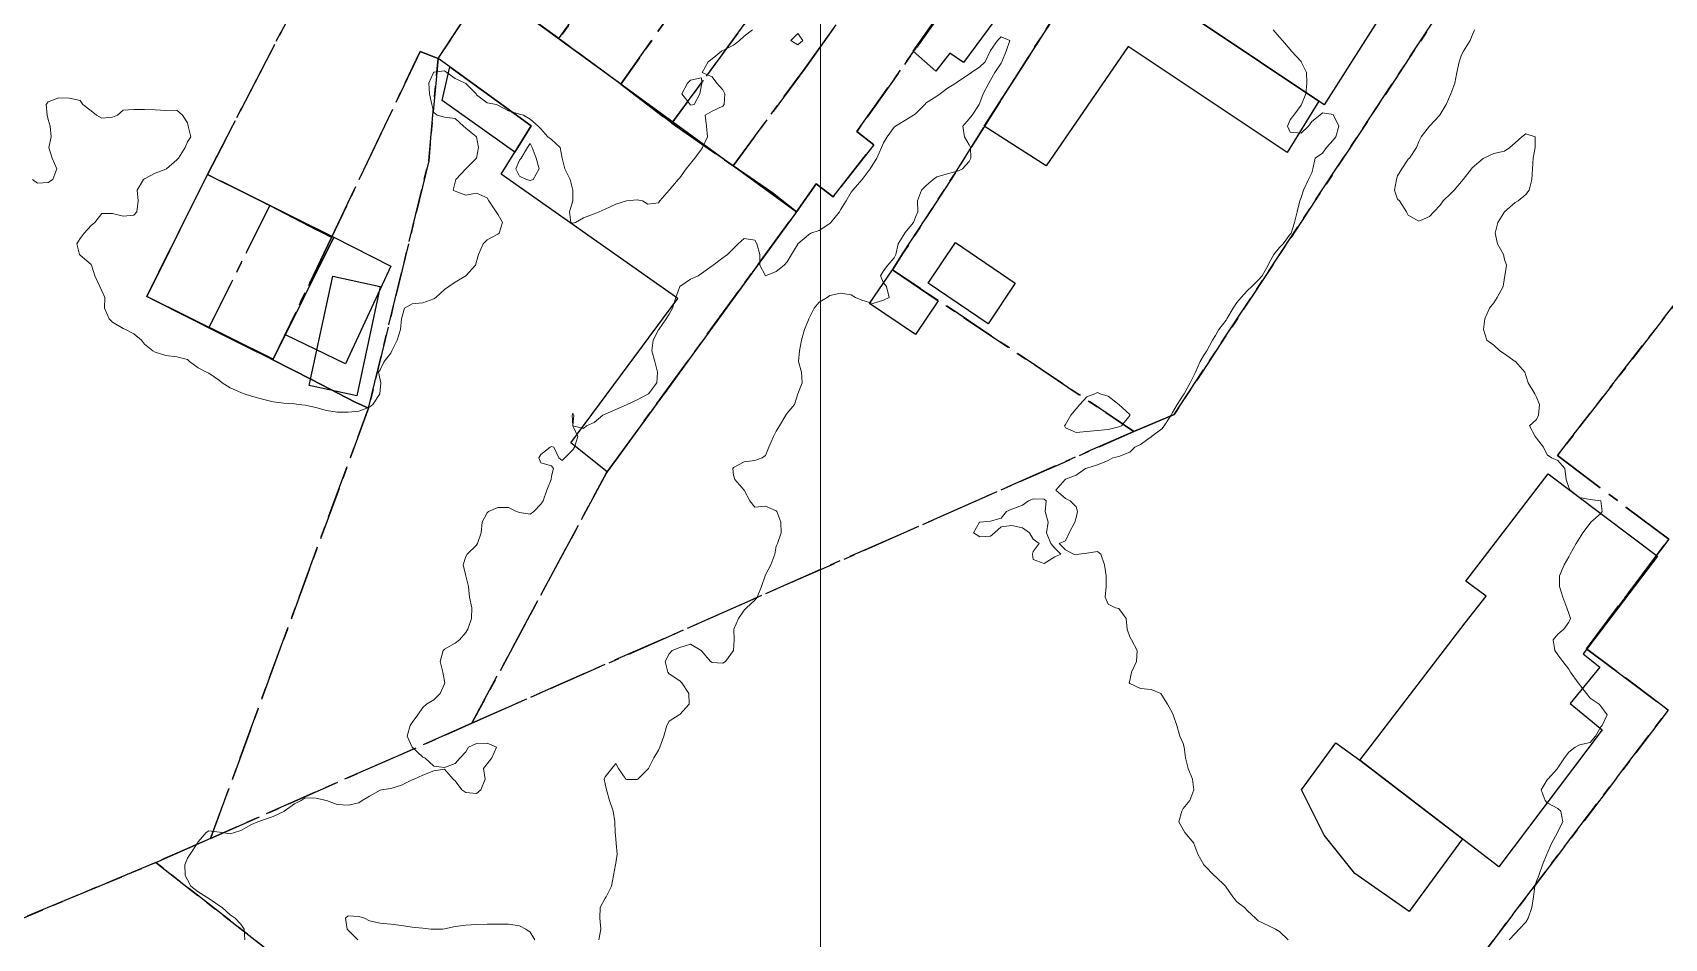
# Model space of a CAD drawing. Header units: centimetres. Extents: x 0 to 642158, y -847 to 649707.
# Drawn here: x 616130 to 616206.2, y 621214.8 to 621257.1 of the extents above; entities that cross this region are included whole.
import ezdxf

# ---------------------------------------------------------------- set-up
doc = ezdxf.new("R2010")
doc.units = ezdxf.units.CM
doc.header["$MEASUREMENT"] = 0
doc.linetypes.add('CENTERX2', pattern=[4, 2.5, -0.5, 0.5, -0.5])
doc.layers.add('MEV_grille', color=254, linetype='Continuous', lineweight=9)
doc.layers.add('WAL_topographie 0.5', color=253, linetype='Continuous', lineweight=20)
doc.layers.add('SPW_batiments', color=7, linetype='Continuous')
doc.layers.add('SPW_parcellaire cadastral', color=7, linetype='CENTERX2', lineweight=25, true_color=0xff0542)

# ---------------------------------------------------------------- blocks, each defined once
blk = doc.blocks.new('*U112')
at = {"layer": 'MEV_grille', "transparency": 33554687}
blk.add_lwpolyline([(0, 1825.476), (0, -1825.476)], dxfattribs=at)
blk = doc.blocks.new('*U113')
at = {"layer": 'MEV_grille', "color": 0, "linetype": 'ByBlock', "lineweight": -2, "transparency": 16777216}
blk.add_blockref('*U112', (800, 0), dxfattribs=at)

msp = doc.modelspace()

# ---------------------------------------------------------------- linework, layer by layer
at = {"layer": 'SPW_batiments'}
for points in [[(616195.285, 621261.545), (616190.336, 621253.745), (616190.086, 621253.913), (616181.904, 621259.396), (616181.535, 621259.644), (616186.651, 621267.211), (616195.285, 621261.545)], [(616176.952, 621260.41), (616173.485, 621255.71), (616172.852, 621256.159), (616172.203, 621255.309), (616171.135, 621256.242), (616172.885, 621258.743)], [(616152.166, 621258.604), (616165.686, 621248.742), (616156.855, 621236.608), (616155.155, 621237.958), (616160.154, 621244.691), (616151.903, 621250.507), (616152.536, 621251.524), (616153.303, 621252.757), (616149.503, 621255.508), (616148.953, 621255.907), (616150.946, 621258.921), (616151.16, 621259.324), (616152.166, 621258.604)], [(616181.904, 621259.396), (616190.086, 621253.913), (616188.603, 621251.511), (616181.185, 621256.46), (616177.353, 621250.893), (616174.453, 621252.743), (616177.935, 621258.16)], [(616153.303, 621252.757), (616152.536, 621251.524), (616149.153, 621253.94), (616149.503, 621255.508), (616153.303, 621252.757)], [(616144.087, 621247.556), (616141.254, 621241.856), (616135.354, 621244.788), (616138.186, 621250.488), (616144.087, 621247.556)], [(616146.744, 621246.198), (616144.628, 621241.637), (616141.824, 621243.003), (616144.087, 621247.556), (616146.744, 621246.198)], [(616175.904, 621245.41), (616174.637, 621243.51), (616171.837, 621245.409), (616173.119, 621247.31), (616175.904, 621245.41)], [(616172.304, 621244.593), (616171.254, 621243.009), (616169.104, 621244.459), (616170.17, 621246.042), (616172.304, 621244.593)], [(616146.254, 621245.256), (616145.155, 621240.156), (616142.938, 621240.639), (616144.037, 621245.739), (616146.254, 621245.256)], [(616205.893, 621232.667), (616202.426, 621228.106), (616203.2, 621227.476), (616201.82, 621225.78), (616202.595, 621225.148), (616203.31, 621224.552), (616198.492, 621218.15), (616191.999, 621223.142), (616192.475, 621223.761), (616196.923, 621229.547), (616197.899, 621230.788), (616196.944, 621231.488), (616200.797, 621236.506), (616205.893, 621232.667)], [(616196.788, 621219.46), (616194.305, 621216.062), (616191.77, 621217.848), (616190.326, 621219.633), (616189.269, 621221.753), (616190.879, 621223.951), (616191.999, 621223.142), (616196.788, 621219.46)]]:
    msp.add_lwpolyline(points, dxfattribs=at)
at = {"layer": 'SPW_parcellaire cadastral'}
for points in [[(616128.767, 621274.736), (616131.484, 621272.787), (616136.059, 621279.584), (616138.248, 621282.761), (616138.566, 621283.237), (616142.928, 621289.433), (616148.347, 621297.548), (616149.25, 621298.79), (616160.571, 621290.987), (616159.932, 621290.14), (616153.066, 621280.951), (616151.452, 621278.383), (616144.536, 621262.77), (616138.186, 621250.488)], [(616141.097, 621249.041), (616138.186, 621250.488), (616144.536, 621262.77), (616148.035, 621260.889), (616151.352, 621267.443), (616155.55, 621275.439), (616158.383, 621279.457), (616164.149, 621287.157), (616166.499, 621285.691), (616160.983, 621278.057), (616156.577, 621271.439), (616151.202, 621259.306), (616148.953, 621255.906), (616148.118, 621256.229), (616143.978, 621247.549), (616141.097, 621249.041)], [(616172.907, 621282.06), (616172.433, 621281.451), (616166.912, 621273.903), (616161.414, 621266.416), (616154.596, 621256.83), (616152.166, 621258.603), (616158.527, 621268.164), (616159.02, 621268.809), (616161.988, 621272.914), (616164.116, 621275.857), (616169.679, 621283.419), (616170.137, 621284.001), (616172.907, 621282.06)], [(616172.907, 621282.06), (616175.227, 621280.355), (616174.823, 621279.744), (616169.531, 621272.069), (616167.969, 621269.722), (616167.435, 621268.919), (616165.893, 621266.632), (616165.267, 621265.742), (616157.496, 621254.71), (616154.596, 621256.83), (616161.414, 621266.416), (616166.912, 621273.903), (616172.433, 621281.451), (616172.907, 621282.06)], [(616175.227, 621280.355), (616178.485, 621277.96), (616177.983, 621277.292), (616172.413, 621269.995), (616159.876, 621252.881), (616157.496, 621254.71), (616165.267, 621265.742), (616165.893, 621266.632), (616167.435, 621268.919), (616167.969, 621269.722), (616169.531, 621272.069), (616174.823, 621279.744), (616175.227, 621280.355)], [(616180.855, 621276.219), (616180.388, 621275.562), (616175.03, 621268.023), (616172.163, 621263.989), (616171.623, 621263.229), (616169.703, 621260.529), (616166.091, 621255.445), (616162.728, 621250.894), (616159.876, 621252.881), (616172.413, 621269.995), (616177.983, 621277.292), (616178.485, 621277.96), (616180.855, 621276.219)], [(616180.855, 621276.219), (616183.804, 621274.051), (616183.345, 621273.404), (616178.003, 621265.873), (616175.074, 621261.743), (616172.753, 621258.472), (616168.516, 621252.498), (616169.299, 621251.879), (616167.41, 621249.449), (616166.609, 621250.049), (616165.686, 621248.741), (616164.574, 621249.632), (616162.728, 621250.894), (616166.091, 621255.445), (616169.703, 621260.529), (616171.623, 621263.229), (616172.163, 621263.989), (616175.03, 621268.023), (616180.388, 621275.562), (616180.855, 621276.219)], [(616186.914, 621271.766), (616186.534, 621271.093), (616178.752, 621259.459), (616175.196, 621253.898), (616173.098, 621250.547), (616170.679, 621246.825), (616170.17, 621246.041), (616181.448, 621238.49), (616150.539, 621224.865), (616156.821, 621236.558), (616165.686, 621248.741), (616166.609, 621250.049), (616167.41, 621249.449), (616169.299, 621251.879), (616168.516, 621252.498), (616172.753, 621258.472), (616175.074, 621261.743), (616178.003, 621265.873), (616183.345, 621273.404), (616183.804, 621274.051), (616186.914, 621271.766)], [(616186.914, 621271.766), (616198.957, 621262.979), (616183.325, 621239.28), (616181.448, 621238.49), (616170.17, 621246.041), (616170.679, 621246.825), (616173.098, 621250.547), (616175.196, 621253.898), (616178.752, 621259.459), (616186.534, 621271.093), (616186.914, 621271.766)], [(616213.587, 621253.321), (616201.222, 621237.357), (616206.422, 621233.458), (616204.708, 621231.175), (616202.583, 621228.337), (616203.869, 621227.373), (616206.399, 621225.476), (616194.3, 621209.55), (616191.314, 621211.819), (616173.261, 621188.991), (616142.414, 621213.161), (616135.772, 621218.355), (616138.331, 621219.483), (616150.539, 621224.865), (616181.448, 621238.49), (616183.325, 621239.28), (616198.957, 621262.979), (616213.587, 621253.321)], [(616148.953, 621255.906), (616151.202, 621259.306), (616152.166, 621258.603), (616154.596, 621256.83), (616157.496, 621254.71), (616159.876, 621252.881), (616162.728, 621250.894), (616164.574, 621249.632), (616165.686, 621248.741), (616156.821, 621236.558), (616150.539, 621224.865), (616138.331, 621219.483), (616145.708, 621239.579), (616148.521, 621251.132), (616148.953, 621255.906)], [(616148.953, 621255.906), (616148.521, 621251.132), (616145.708, 621239.579), (616145.076, 621239.858), (616143.047, 621240.918), (616141.246, 621241.824), (616143.978, 621247.549), (616148.118, 621256.229), (616148.953, 621255.906)], [(616173.261, 621188.991), (616191.314, 621211.819), (616194.3, 621209.55), (616206.399, 621225.476), (616203.869, 621227.373), (616202.583, 621228.337), (616204.708, 621231.175), (616206.422, 621233.458), (616201.222, 621237.357), (616213.587, 621253.321), (616232.587, 621240.899), (616226.911, 621233.544), (616224.741, 621230.751), (616218.437, 621222.449), (616218.225, 621222.164), (616212.522, 621214.399), (616194.222, 621190.899), (616191.19, 621187.081), (616185.257, 621179.656), (616173.261, 621188.991)], [(616138.186, 621250.488), (616135.354, 621244.787), (616138.257, 621243.327), (616141.246, 621241.824), (616143.047, 621240.918), (616145.076, 621239.858), (616145.708, 621239.579), (616138.331, 621219.483), (616135.772, 621218.355), (616072.833, 621192.056)], [(616138.257, 621243.327), (616135.354, 621244.787), (616138.186, 621250.488), (616141.097, 621249.041), (616138.257, 621243.327)], [(616138.257, 621243.327), (616141.097, 621249.041), (616143.978, 621247.549), (616141.246, 621241.824), (616138.257, 621243.327)], [(616035.501, 621166.107), (616047.355, 621170.857), (616052.892, 621172.891), (616073.558, 621181.47), (616072.833, 621192.056), (616135.772, 621218.355), (616142.414, 621213.161), (616060.994, 621100.592), (615994.469, 621148.691), (616035.501, 621166.107)]]:
    msp.add_lwpolyline(points, dxfattribs=at)
at = {"layer": 'WAL_topographie 0.5'}
for points in [[(616163.639, 621257.25), (616163.25, 621256.946), (616163.031, 621256.75), (616162.75, 621256.533), (616162.25, 621256.28), (616162.194, 621256.25), (616161.75, 621255.886), (616161.562, 621255.75), (616161.292, 621255.25), (616161.75, 621255.046), (616161.966, 621254.75), (616162.25, 621254.441), (616162.34, 621254.25), (616162.314, 621253.75), (616162.25, 621253.679), (616161.75, 621253.439), (616161.432, 621253.25), (616161.494, 621252.75), (616161.529, 621252.25), (616161.308, 621251.75), (616161.25, 621251.671), (616160.942, 621251.25), (616160.75, 621251), (616160.542, 621250.75), (616160.25, 621250.338), (616160.162, 621250.25), (616159.75, 621249.75), (616159.75, 621249.75), (616159.317, 621249.25), (616159.25, 621249.167), (616158.75, 621249.107), (616158.5, 621249.25), (616158.25, 621249.3), (616157.75, 621249.25), (616157.75, 621249.25), (616157.25, 621249.1), (616156.75, 621248.875), (616156.472, 621248.75), (616156.25, 621248.65), (616155.75, 621248.464), (616155.375, 621248.25), (616155.25, 621248.212), (616155.15, 621248.25), (616155.094, 621248.75), (616155.25, 621249.25), (616155.25, 621249.75), (616155.125, 621250.25), (616154.875, 621250.75), (616154.75, 621251.25), (616154.75, 621251.25), (616154.65, 621251.75), (616154.25, 621252.125), (616154.083, 621252.25), (616153.75, 621252.613), (616153.635, 621252.75), (616153.25, 621253.063), (616152.95, 621253.25), (616152.75, 621253.306), (616152.25, 621253.467), (616151.75, 621253.728), (616151.679, 621253.75), (616151.25, 621253.838), (616150.75, 621254.212), (616150.733, 621254.25), (616150.25, 621254.733), (616150.224, 621254.75), (616149.75, 621254.969), (616149.367, 621255.25), (616149.25, 621255.333), (616148.75, 621255.266), (616148.736, 621255.25), (616148.529, 621254.75), (616148.553, 621254.25), (616148.659, 621253.75), (616148.75, 621253.375), (616148.917, 621253.25), (616149.25, 621253.17), (616149.75, 621253.094), (616150.143, 621252.75), (616150.25, 621252.643), (616150.75, 621252.25), (616150.75, 621252.25), (616150.85, 621251.75), (616150.75, 621251.25), (616150.75, 621251.25), (616150.25, 621250.75), (616150.25, 621250.75), (616149.792, 621250.25), (616149.75, 621250.125), (616149.667, 621249.75), (616149.75, 621249.714), (616150.25, 621249.526), (616150.75, 621249.615), (616151.25, 621249.393), (616151.321, 621249.25), (616151.667, 621248.75), (616151.75, 621248.63), (616151.966, 621248.25), (616151.802, 621247.75), (616151.75, 621247.7), (616151.25, 621247.433), (616151.06, 621247.25), (616150.85, 621246.75), (616150.75, 621246.417), (616150.698, 621246.25), (616150.25, 621245.75), (616150.25, 621245.75), (616149.75, 621245.453), (616149.455, 621245.25), (616149.25, 621245.109), (616148.854, 621244.75), (616148.75, 621244.68), (616148.25, 621244.49), (616147.75, 621244.445), (616147.386, 621244.25), (616147.25, 621243.75), (616147.25, 621243.75), (616147.197, 621243.25), (616147.038, 621242.75), (616146.797, 621242.25), (616146.75, 621242.147), (616146.436, 621241.75), (616146.25, 621241.369), (616146.174, 621241.25), (616146.25, 621240.893), (616146.287, 621240.75), (616146.25, 621240.417), (616146.234, 621240.25), (616145.909, 621239.75), (616145.75, 621239.623), (616145.25, 621239.439), (616144.75, 621239.381), (616144.25, 621239.394), (616143.75, 621239.469), (616143.25, 621239.598), (616142.75, 621239.715), (616142.442, 621239.75), (616142.25, 621239.772), (616141.75, 621239.801), (616141.25, 621239.876), (616140.75, 621239.998), (616140.25, 621240.133), (616139.902, 621240.25), (616139.75, 621240.304), (616139.25, 621240.523), (616138.88, 621240.75), (616138.75, 621240.864), (616138.25, 621241.206), (616138.135, 621241.25), (616137.75, 621241.45), (616137.345, 621241.75), (616137.25, 621241.84), (616136.75, 621241.966), (616136.25, 621242.034), (616135.75, 621242.183), (616135.639, 621242.25), (616135.25, 621242.559), (616135.102, 621242.75), (616134.75, 621243.042), (616134.357, 621243.25), (616134.25, 621243.288), (616133.75, 621243.598), (616133.6, 621243.75), (616133.377, 621244.25), (616133.4, 621244.75), (616133.25, 621245.05), (616133.157, 621245.25), (616132.932, 621245.75), (616132.774, 621246.25), (616132.75, 621246.284), (616132.25, 621246.712), (616132.214, 621246.75), (616132.09, 621247.25), (616132.25, 621247.5), (616132.427, 621247.75), (616132.75, 621248.11), (616132.921, 621248.25), (616133.25, 621248.661), (616133.75, 621248.669), (616134.25, 621248.533), (616134.75, 621248.588), (616134.884, 621248.75), (616134.945, 621249.25), (616134.906, 621249.75), (616135.202, 621250.25), (616135.25, 621250.279), (616135.75, 621250.548), (616136.25, 621250.738), (616136.269, 621250.75), (616136.75, 621251.167), (616136.827, 621251.25), (616137.146, 621251.75), (616137.25, 621252.013), (616137.411, 621252.25), (616137.288, 621252.75), (616137.25, 621252.904), (616137.025, 621253.25), (616136.75, 621253.489), (616136.25, 621253.479), (616135.75, 621253.513), (616135.25, 621253.528), (616134.75, 621253.523), (616134.25, 621253.488), (616133.987, 621253.25), (616133.75, 621253.165), (616133.25, 621253.111), (616133, 621253.25), (616132.75, 621253.457), (616132.363, 621253.75), (616132.25, 621253.944), (616131.75, 621254.05), (616131.25, 621254.06), (616130.75, 621253.875), (616130.656, 621253.75), (616130.698, 621253.25), (616130.75, 621253.062), (616130.836, 621252.75), (616130.89, 621252.25), (616130.773, 621251.75), (616130.942, 621251.25), (616131.15, 621250.75), (616130.967, 621250.25), (616130.75, 621250.111), (616130.25, 621250.078), (616130.011, 621250.25)], [(616139.936, 621214.75), (616139.897, 621215.25), (616139.75, 621215.472), (616139.48, 621215.75), (616139.25, 621215.909), (616138.872, 621216.25), (616138.75, 621216.34), (616138.25, 621216.682), (616138.128, 621216.75), (616137.75, 621216.992), (616137.404, 621217.25), (616137.25, 621217.543), (616137.15, 621217.75), (616137.123, 621218.25), (616137.25, 621218.555), (616137.375, 621218.75), (616137.701, 621219.25), (616137.75, 621219.329), (616138.121, 621219.75), (616138.25, 621219.833), (616138.75, 621219.771), (616138.875, 621219.75), (616139.25, 621219.695), (616139.446, 621219.75), (616139.75, 621219.852), (616140.25, 621220.126), (616140.541, 621220.25), (616140.75, 621220.337), (616141.25, 621220.498), (616141.75, 621220.743), (616141.764, 621220.75), (616142.25, 621221.09), (616142.558, 621221.25), (616142.75, 621221.382), (616143.25, 621221.354), (616143.75, 621221.25), (616143.75, 621221.25), (616144.25, 621221.068), (616144.75, 621221.036), (616145.25, 621221.139), (616145.417, 621221.25), (616145.75, 621221.458), (616146.25, 621221.74), (616146.321, 621221.75), (616146.75, 621221.81), (616147.25, 621221.971), (616147.75, 621222.219), (616147.841, 621222.25), (616148.25, 621222.437), (616148.75, 621222.645), (616149.25, 621222.719), (616149.667, 621222.25), (616149.75, 621222.178), (616150.06, 621221.75), (616150.25, 621221.625), (616150.75, 621221.583), (616150.953, 621221.75), (616151.153, 621222.25), (616151.073, 621222.75), (616151.25, 621222.964), (616151.472, 621223.25), (616151.683, 621223.75), (616151.25, 621223.926), (616150.75, 621223.92), (616150.375, 621223.75), (616150.25, 621223.519), (616149.981, 621223.25), (616149.75, 621222.978), (616149.25, 621222.792), (616148.75, 621222.861), (616148.338, 621223.25), (616148.25, 621223.283), (616147.75, 621223.75), (616147.75, 621223.75), (616147.51, 621224.25), (616147.657, 621224.75), (616147.75, 621224.899), (616148.005, 621225.25), (616148.25, 621225.597), (616148.422, 621225.75), (616148.75, 621225.948), (616149.052, 621226.25), (616149.25, 621226.706), (616149.263, 621226.75), (616149.25, 621226.821), (616149.177, 621227.25), (616149.054, 621227.75), (616149.189, 621228.25), (616149.25, 621228.317), (616149.75, 621228.6), (616149.96, 621228.75), (616150.25, 621229.104), (616150.337, 621229.25), (616150.52, 621229.75), (616150.537, 621230.25), (616150.423, 621230.75), (616150.373, 621231.25), (616150.25, 621231.75), (616150.25, 621231.75), (616150.123, 621232.25), (616150.25, 621232.639), (616150.309, 621232.75), (616150.75, 621233.179), (616150.803, 621233.25), (616150.963, 621233.75), (616151.012, 621234.25), (616151.25, 621234.689), (616151.307, 621234.75), (616151.75, 621234.941), (616152.25, 621234.931), (616152.613, 621234.75), (616152.75, 621234.694), (616153.25, 621234.63), (616153.419, 621234.75), (616153.75, 621235.086), (616153.856, 621235.25), (616154.037, 621235.75), (616154.231, 621236.25), (616154.25, 621236.393), (616154.343, 621236.75), (616154.25, 621236.875), (616153.75, 621237.017), (616153.653, 621237.25), (616153.75, 621237.417), (616154.187, 621237.75), (616154.25, 621237.791), (616154.361, 621237.75), (616154.591, 621237.25), (616154.75, 621237.129), (616154.875, 621237.25), (616155.25, 621237.625), (616155.333, 621237.75), (616155.488, 621238.25), (616155.25, 621238.75), (616155.25, 621238.75), (616155.222, 621239.25), (616155.25, 621239.333), (616155.3, 621239.25), (616155.25, 621238.75), (616155.75, 621238.617), (616155.883, 621238.75), (616156.25, 621238.912), (616156.647, 621239.25), (616156.75, 621239.296), (616157.25, 621239.512), (616157.75, 621239.734), (616157.785, 621239.75), (616158.25, 621239.958), (616158.75, 621240.23), (616158.779, 621240.25), (616159.163, 621240.75), (616159.207, 621241.25), (616159.083, 621241.75), (616158.944, 621242.25), (616159, 621242.75), (616159.25, 621243.228), (616159.269, 621243.25), (616159.605, 621243.75), (616159.75, 621243.97), (616159.906, 621244.25), (616160.064, 621244.75), (616160.25, 621245.25), (616160.25, 621245.25), (616160.75, 621245.595), (616161.096, 621245.75), (616161.25, 621245.868), (616161.75, 621246.226), (616161.8, 621246.25), (616162.25, 621246.596), (616162.472, 621246.75), (616162.75, 621247.028), (616162.972, 621247.25), (616163.25, 621247.5), (616163.75, 621247.417), (616163.833, 621247.25), (616163.98, 621246.75), (616163.975, 621246.25), (616164.25, 621245.75), (616164.75, 621245.952), (616165.12, 621246.25), (616165.25, 621246.405), (616165.451, 621246.75), (616165.75, 621247.239), (616165.759, 621247.25), (616166.25, 621247.675), (616166.361, 621247.75), (616166.75, 621247.869), (616167.25, 621248.203), (616167.299, 621248.25), (616167.7, 621248.75), (616167.75, 621248.839), (616168.012, 621249.25), (616168.25, 621249.659), (616168.325, 621249.75), (616168.75, 621250.238), (616168.76, 621250.25), (616169.132, 621250.75), (616169.25, 621250.946), (616169.446, 621251.25), (616169.657, 621251.75), (616169.75, 621251.96), (616169.925, 621252.25), (616170.25, 621252.694), (616170.315, 621252.75), (616170.75, 621253.013), (616171.162, 621253.25), (616171.25, 621253.325), (616171.689, 621253.75), (616171.75, 621253.835), (616172.25, 621254.152), (616172.404, 621254.25), (616172.75, 621254.515), (616173.137, 621254.75), (616173.25, 621254.85), (616173.75, 621255.167), (616173.865, 621255.25), (616174.25, 621255.513), (616174.507, 621255.75), (616174.741, 621256.25), (616174.75, 621256.271), (616175.079, 621256.75), (616175.25, 621256.917), (616175.65, 621256.75), (616175.475, 621256.25), (616175.279, 621255.75), (616175.25, 621255.692), (616174.955, 621255.25), (616174.75, 621254.887), (616174.667, 621254.75), (616174.402, 621254.25), (616174.25, 621253.841), (616174.223, 621253.75), (616173.895, 621253.25), (616173.75, 621253.083), (616173.464, 621252.75), (616173.534, 621252.25), (616173.75, 621251.869), (616173.81, 621251.75), (616173.825, 621251.25), (616173.75, 621251.101), (616173.44, 621250.75), (616173.25, 621250.652), (616172.75, 621250.522), (616172.25, 621250.373), (616172.079, 621250.25), (616171.75, 621249.98), (616171.527, 621249.75), (616171.347, 621249.25), (616171.353, 621248.75), (616171.25, 621248.5), (616171.154, 621248.25), (616170.75, 621247.758), (616170.743, 621247.75), (616170.444, 621247.25), (616170.337, 621246.75), (616170.25, 621246.588), (616169.955, 621246.25), (616169.75, 621245.983), (616169.618, 621245.75), (616169.75, 621245.432), (616169.898, 621245.25), (616170.024, 621244.75), (616169.75, 621244.611), (616169.25, 621244.462), (616168.75, 621244.611), (616168.447, 621244.75), (616168.25, 621244.865), (616167.75, 621244.939), (616167.25, 621244.828), (616167.128, 621244.75), (616166.75, 621244.517), (616166.515, 621244.25), (616166.268, 621243.75), (616166.25, 621243.703), (616166.073, 621243.25), (616165.921, 621242.75), (616165.833, 621242.25), (616165.792, 621241.75), (616165.922, 621241.25), (616165.95, 621240.75), (616165.75, 621240.25), (616165.75, 621240.25), (616165.596, 621239.75), (616165.25, 621239.341), (616165.2, 621239.25), (616164.891, 621238.75), (616164.75, 621238.5), (616164.616, 621238.25), (616164.397, 621237.75), (616164.25, 621237.365), (616164.083, 621237.25), (616163.75, 621237.125), (616163.25, 621237.07), (616162.75, 621236.808), (616162.719, 621236.75), (616162.75, 621236.45), (616162.817, 621236.25), (616163.25, 621235.75), (616163.25, 621235.75), (616163.511, 621235.25), (616163.75, 621234.944), (616164.25, 621234.99), (616164.75, 621234.778), (616164.767, 621234.75), (616164.964, 621234.25), (616164.977, 621233.75), (616164.798, 621233.25), (616164.75, 621233.125), (616164.687, 621232.75), (616164.49, 621232.25), (616164.25, 621231.788), (616164.232, 621231.75), (616164.062, 621231.25), (616163.861, 621230.75), (616163.75, 621230.609), (616163.358, 621230.25), (616163.25, 621230.147), (616162.977, 621229.75), (616162.769, 621229.25), (616162.779, 621228.75), (616162.75, 621228.25), (616162.75, 621228.25), (616162.369, 621227.75), (616162.25, 621227.672), (616161.75, 621227.702), (616161.677, 621227.75), (616161.25, 621228.236), (616161.234, 621228.25), (616160.75, 621228.548), (616160.25, 621228.402), (616159.89, 621228.25), (616159.75, 621228.098), (616159.555, 621227.75), (616159.685, 621227.25), (616159.75, 621227.17), (616160.25, 621226.836), (616160.336, 621226.75), (616160.664, 621226.25), (616160.687, 621225.75), (616160.25, 621225.267), (616160.219, 621225.25), (616159.75, 621224.95), (616159.636, 621224.75), (616159.504, 621224.25), (616159.318, 621223.75), (616159.25, 621223.6), (616159.031, 621223.25), (616158.777, 621222.75), (616158.75, 621222.713), (616158.287, 621222.25), (616158.25, 621222.226), (616157.75, 621222.24), (616157.729, 621222.25), (616157.383, 621222.75), (616157.25, 621222.985), (616157.068, 621222.75), (616156.75, 621222.361), (616156.706, 621222.25), (616156.75, 621222.027), (616156.816, 621221.75), (616156.956, 621221.25), (616157.125, 621220.75), (616157.204, 621220.25), (616157.217, 621219.75), (616157.25, 621219.464), (616157.278, 621219.25), (616157.323, 621218.75), (616157.25, 621218.321), (616157.241, 621218.25), (616157.148, 621217.75), (616157.055, 621217.25), (616156.797, 621216.75), (616156.75, 621216.687), (616156.531, 621216.25), (616156.51, 621215.75), (616156.552, 621215.25), (616156.469, 621214.75)], [(616165.989, 621256.75), (616165.75, 621256.546), (616165.427, 621256.75), (616165.75, 621257.074), (616165.989, 621256.75)], [(616187.945, 621257.25), (616188.25, 621256.903), (616188.381, 621256.75), (616188.75, 621256.32), (616188.81, 621256.25), (616189.25, 621255.763), (616189.261, 621255.75), (616189.509, 621255.25), (616189.523, 621254.75), (616189.471, 621254.25), (616189.276, 621253.75), (616189.25, 621253.731), (616188.912, 621253.25), (616188.75, 621253.043), (616188.619, 621252.75), (616188.75, 621252.457), (616189.25, 621252.417), (616189.605, 621252.75), (616189.75, 621252.964), (616190.125, 621253.25), (616190.25, 621253.368), (616190.75, 621253.283), (616190.773, 621253.25), (616191.01, 621252.75), (616190.878, 621252.25), (616190.75, 621252.083), (616190.438, 621251.75), (616190.25, 621251.489), (616189.906, 621251.25), (616189.797, 621250.75), (616189.75, 621250.562), (616189.594, 621250.25), (616189.361, 621249.75), (616189.25, 621249.417), (616189.2, 621249.25), (616189.066, 621248.75), (616188.953, 621248.25), (616188.785, 621247.75), (616188.75, 621247.693), (616188.421, 621247.25), (616188.25, 621247.077), (616187.98, 621246.75), (616187.75, 621246.326), (616187.71, 621246.25), (616187.433, 621245.75), (616187.25, 621245.555), (616186.953, 621245.25), (616186.75, 621245.068), (616186.459, 621244.75), (616186.25, 621244.504), (616186.079, 621244.25), (616185.789, 621243.75), (616185.75, 621243.685), (616185.42, 621243.25), (616185.25, 621242.973), (616185.113, 621242.75), (616184.848, 621242.25), (616184.75, 621242.095), (616184.548, 621241.75), (616184.324, 621241.25), (616184.25, 621241.094), (616184.082, 621240.75), (616183.794, 621240.25), (616183.75, 621240.186), (616183.471, 621239.75), (616183.25, 621239.365), (616183.183, 621239.25), (616182.854, 621238.75), (616182.75, 621238.603), (616182.267, 621238.25), (616182.25, 621238.229), (616181.75, 621237.871), (616181.497, 621237.75), (616181.25, 621237.522), (616180.75, 621237.313), (616180.458, 621237.25), (616180.25, 621237.135), (616179.75, 621236.934), (616179.25, 621236.774), (616179.18, 621236.75), (616178.75, 621236.443), (616178.25, 621236.255), (616178.239, 621236.25), (616177.794, 621235.75), (616178.25, 621235.361), (616178.464, 621235.25), (616178.75, 621234.964), (616178.807, 621234.75), (616178.75, 621234.45), (616178.687, 621234.25), (616178.432, 621233.75), (616178.25, 621233.375), (616177.964, 621233.25), (616178.25, 621232.964), (616178.625, 621232.75), (616178.75, 621232.724), (616178.875, 621232.75), (616179.25, 621232.808), (616179.75, 621232.875), (616179.9, 621232.75), (616180.075, 621232.25), (616180.15, 621231.75), (616180.15, 621231.25), (616180.107, 621230.75), (616180.25, 621230.417), (616180.583, 621230.25), (616180.75, 621230.214), (616181.092, 621229.75), (616181.125, 621229.25), (616181.25, 621228.9), (616181.333, 621228.75), (616181.6, 621228.25), (616181.563, 621227.75), (616181.333, 621227.25), (616181.25, 621226.85), (616181.232, 621226.75), (616181.25, 621226.721), (616181.75, 621226.483), (616182.25, 621226.433), (616182.708, 621226.25), (616182.75, 621226.178), (616183.022, 621225.75), (616183.25, 621225.333), (616183.283, 621225.25), (616183.45, 621224.75), (616183.596, 621224.25), (616183.75, 621223.917), (616183.796, 621223.75), (616183.859, 621223.25), (616183.987, 621222.75), (616184.187, 621222.25), (616184.25, 621221.75), (616184.25, 621221.75), (616184.25, 621221.75), (616184.063, 621221.25), (616183.75, 621220.875), (616183.686, 621220.75), (616183.54, 621220.25), (616183.75, 621219.902), (616183.826, 621219.75), (616184.25, 621219.263), (616184.253, 621219.25), (616184.425, 621218.75), (616184.707, 621218.25), (616184.75, 621218.209), (616185.193, 621217.75), (616185.25, 621217.701), (616185.72, 621217.25), (616185.75, 621217.203), (616186.064, 621216.75), (616186.25, 621216.526), (616186.615, 621216.25), (616186.75, 621216.104), (616187.125, 621215.75), (616187.25, 621215.629), (616187.75, 621215.393), (616188.058, 621215.25), (616188.25, 621215.129), (616188.652, 621214.75)], [(616197.354, 621257.25), (616197.25, 621256.984), (616197.145, 621256.75), (616196.84, 621256.25), (616196.75, 621256.068), (616196.628, 621255.75), (616196.524, 621255.25), (616196.432, 621254.75), (616196.25, 621254.25), (616196.25, 621254.25), (616196.023, 621253.75), (616195.75, 621253.281), (616195.731, 621253.25), (616195.25, 621252.75), (616195.25, 621252.75), (616194.862, 621252.25), (616194.75, 621252.03), (616194.639, 621251.75), (616194.309, 621251.25), (616194.25, 621251.21), (616193.955, 621250.75), (616193.75, 621250.417), (616193.707, 621250.25), (616193.618, 621249.75), (616193.75, 621249.338), (616193.85, 621249.25), (616194.175, 621248.75), (616194.25, 621248.583), (616194.75, 621248.309), (616195.25, 621248.526), (616195.453, 621248.75), (616195.75, 621249.056), (616195.896, 621249.25), (616196.25, 621249.604), (616196.404, 621249.75), (616196.75, 621250.159), (616196.827, 621250.25), (616197.208, 621250.75), (616197.25, 621250.796), (616197.75, 621251.234), (616197.788, 621251.25), (616198.25, 621251.464), (616198.75, 621251.583), (616199, 621251.75), (616199.25, 621251.972), (616199.562, 621252.25), (616199.75, 621252.387), (616200.179, 621252.25), (616200.182, 621251.75), (616200.088, 621251.25), (616200.056, 621250.75), (616200.034, 621250.25), (616199.908, 621249.75), (616199.75, 621249.556), (616199.385, 621249.25), (616199.25, 621249.186), (616198.76, 621248.75), (616198.75, 621248.74), (616198.445, 621248.25), (616198.319, 621247.75), (616198.422, 621247.25), (616198.703, 621246.75), (616198.75, 621246.522), (616198.847, 621246.25), (616198.763, 621245.75), (616198.75, 621245.679), (616198.685, 621245.25), (616198.413, 621244.75), (616198.25, 621244.5), (616198.053, 621244.25), (616197.836, 621243.75), (616197.779, 621243.25), (616197.934, 621242.75), (616198.25, 621242.519), (616198.53, 621242.25), (616198.75, 621242.105), (616199.25, 621241.759), (616199.264, 621241.75), (616199.708, 621241.25), (616199.75, 621241.103), (616199.865, 621240.75), (616200.165, 621240.25), (616200.25, 621240.091), (616200.394, 621239.75), (616200.339, 621239.25), (616200.25, 621239.039), (616199.927, 621238.75), (616200.192, 621238.25), (616200.25, 621238.178), (616200.571, 621237.75), (616200.75, 621237.393), (616200.95, 621237.25), (616201.25, 621237.135), (616201.562, 621236.75), (616201.631, 621236.25), (616201.75, 621235.869), (616201.811, 621235.75), (616202.25, 621235.397), (616202.75, 621235.303), (616203.25, 621235.25), (616203.25, 621235.25), (616203.316, 621234.75), (616203.25, 621234.661), (616202.79, 621234.25), (616202.75, 621234.21), (616202.412, 621233.75), (616202.25, 621233.5), (616202.105, 621233.25), (616201.818, 621232.75), (616201.75, 621232.631), (616201.54, 621232.25), (616201.323, 621231.75), (616201.316, 621231.25), (616201.473, 621230.75), (616201.664, 621230.25), (616201.75, 621229.987), (616201.833, 621229.75), (616201.75, 621229.577), (616201.52, 621229.25), (616201.25, 621229.023), (616201.024, 621228.75), (616201.108, 621228.25), (616201.25, 621228.057), (616201.479, 621227.75), (616201.75, 621227.378), (616201.84, 621227.25), (616202.198, 621226.75), (616202.25, 621226.662), (616202.583, 621226.25), (616202.75, 621226.031), (616203.178, 621225.75), (616203.25, 621225.65), (616203.55, 621225.25), (616203.31, 621224.75), (616203.25, 621224.687), (616202.994, 621224.25), (616202.75, 621223.956), (616202.25, 621223.857), (616202.046, 621223.75), (616201.75, 621223.509), (616201.561, 621223.25), (616201.25, 621222.771), (616201.231, 621222.75), (616200.771, 621222.25), (616200.75, 621222.217), (616200.47, 621221.75), (616200.656, 621221.25), (616200.75, 621221.139), (616201.25, 621220.875), (616201.39, 621220.75), (616201.471, 621220.25), (616201.25, 621219.798), (616201.227, 621219.75), (616200.953, 621219.25), (616200.75, 621218.783), (616200.73, 621218.75), (616200.53, 621218.25), (616200.354, 621217.75), (616200.25, 621217.491), (616200.164, 621217.25), (616200.107, 621216.75), (616200.035, 621216.25), (616199.854, 621215.75), (616199.75, 621215.571), (616199.445, 621215.25), (616199.25, 621215.048), (616198.976, 621214.75)], [(616160.75, 621253.726), (616160.917, 621253.75), (616161.174, 621254.25), (616161.25, 621254.667), (616161.279, 621254.75), (616161.25, 621255), (616160.75, 621254.886), (616160.604, 621254.75), (616160.338, 621254.25), (616160.73, 621253.75), (616160.75, 621253.726)], [(616153.4, 621250.25), (616153.25, 621250.2), (616153.083, 621250.25), (616152.75, 621250.408), (616152.588, 621250.75), (616152.75, 621251.156), (616152.838, 621251.25), (616153.135, 621251.75), (616153.25, 621251.938), (616153.344, 621251.75), (616153.542, 621251.25), (616153.673, 621250.75), (616153.4, 621250.25)], [(616180.866, 621238.75), (616180.75, 621238.697), (616180.25, 621238.585), (616179.75, 621238.536), (616179.25, 621238.478), (616178.75, 621238.432), (616178.25, 621238.654), (616178.205, 621238.75), (616178.25, 621238.814), (616178.502, 621239.25), (616178.75, 621239.541), (616178.918, 621239.75), (616179.25, 621240.104), (616179.615, 621240.25), (616179.75, 621240.308), (616179.873, 621240.25), (616180.25, 621240.13), (616180.746, 621239.75), (616180.75, 621239.746), (616181.25, 621239.275), (616181.264, 621239.25), (616181.25, 621239.234), (616180.866, 621238.75)], [(616177.75, 621232.625), (616178.036, 621232.75), (616177.75, 621233.036), (616177.562, 621233.25), (616177.364, 621233.75), (616177.442, 621234.25), (616177.309, 621234.75), (616177.35, 621235.25), (616177.25, 621235.329), (616176.75, 621235.344), (616176.528, 621235.25), (616176.25, 621235.047), (616175.75, 621234.85), (616175.5, 621234.75), (616175.25, 621234.43), (616174.75, 621234.303), (616174.25, 621234.254), (616174.233, 621234.25), (616173.96, 621233.75), (616174.25, 621233.567), (616174.75, 621233.598), (616174.934, 621233.75), (616175.25, 621234.036), (616175.75, 621234.092), (616176.25, 621233.992), (616176.576, 621233.75), (616176.75, 621233.464), (616177.023, 621233.25), (616176.75, 621232.875), (616176.714, 621232.75), (616176.75, 621232.5), (616177.25, 621232.317), (616177.75, 621232.625)], [(616145.207, 621214.75), (616144.75, 621215.194), (616144.716, 621215.25), (616144.638, 621215.75), (616144.75, 621215.868), (616145.25, 621215.836), (616145.517, 621215.75), (616145.75, 621215.628), (616146.25, 621215.528), (616146.75, 621215.477), (616147.25, 621215.408), (616147.75, 621215.333), (616148.25, 621215.282), (616148.618, 621215.25), (616148.75, 621215.239), (616149.167, 621215.25), (616149.25, 621215.252), (616149.75, 621215.36), (616150.25, 621215.432), (616150.75, 621215.46), (616151.25, 621215.471), (616151.75, 621215.481), (616152.25, 621215.473), (616152.75, 621215.394), (616153.059, 621215.25), (616153.25, 621215.104), (616153.481, 621214.75)]]:
    msp.add_lwpolyline(points, dxfattribs=at)

# ---------------------------------------------------------------- block references
at = {"layer": 'MEV_grille', "transparency": 33554687}
msp.add_blockref('*U113', (615366.814, 620593.644), dxfattribs=at)

doc.saveas('drawing.dxf')
